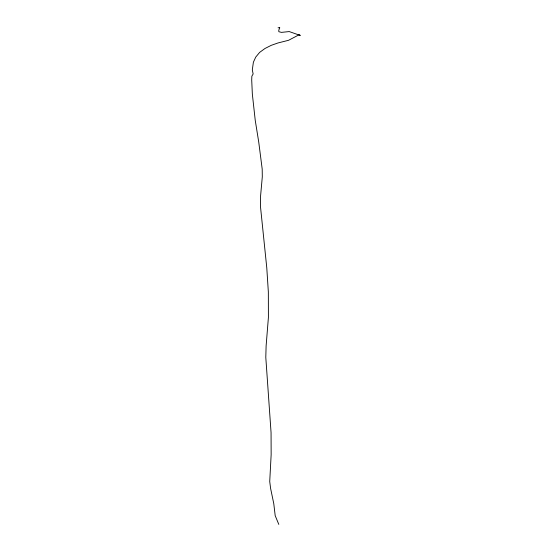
<?xml version="1.0" encoding="UTF-8"?>
<svg xmlns="http://www.w3.org/2000/svg" width="552" height="552" viewBox="0 0 552 552"><rect width="100%" height="100%" fill="white"/><g stroke="black" fill="none" stroke-linecap="round" stroke-linejoin="round"><path stroke-width="0.83" d="M278.07 27.8L279.678 27.6M279.754 27.786L278.781 30.236L278.822 31.699L281.451 32.375L289.234 31.574L300.288 35.452L299.308 34.652L288.558 40.296L278.07 42.939L271.294 45.312L264.981 48.493L259.633 52.405L255.755 57.07L253.389 62.21L252.312 69.862L253.133 73.982L251.85 76.183L251.712 80.047L252.34 94.047L255.238 120.336L258.729 142.036L262.2 169.105L262.297 176.847L260.475 197.112L260.537 207.159L266.782 267.858L268.341 291.911L268.403 317.469L266.119 345.869L265.795 357.351L271.06 432.596L271.149 454.689L269.728 481.516L270.597 488.375L273.785 503.734L275.193 515.651L278.801 524.4"/></g></svg>
